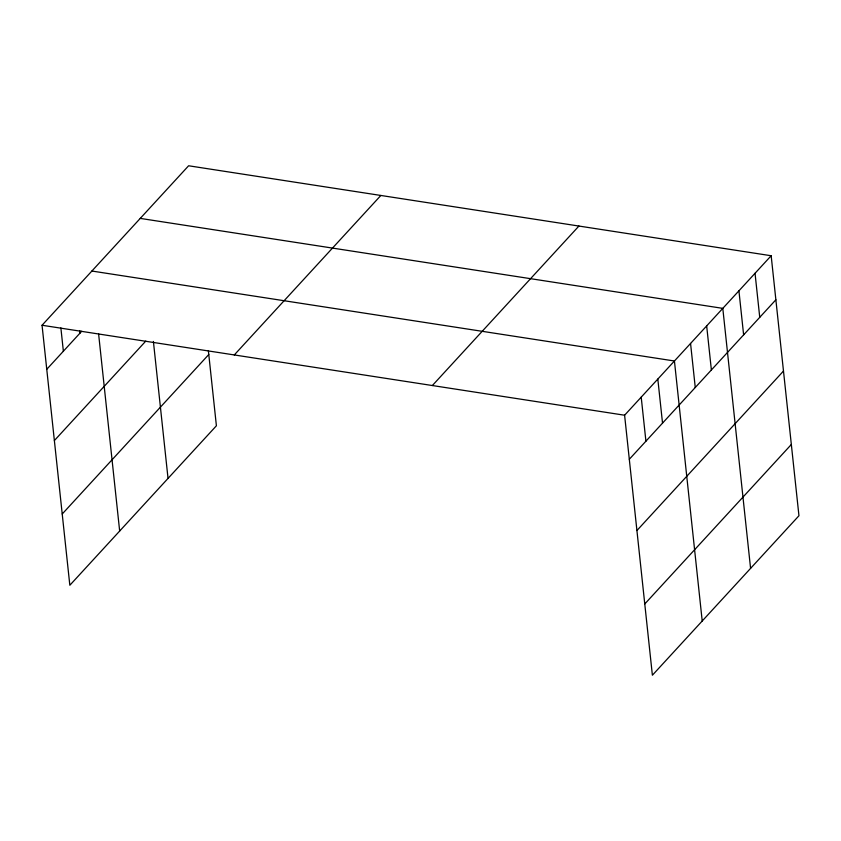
<?xml version="1.0" encoding="UTF-8"?>
<svg xmlns="http://www.w3.org/2000/svg" width="841" height="841" viewBox="0 0 841 841"><rect width="100%" height="100%" fill="white"/><g stroke="black" fill="none" stroke-linecap="round" stroke-linejoin="round"><path stroke-width="1.26" d="M208.368 350.644L216.4 425.777L69.835 585.262L42.05 325.257L188.615 165.772L771.165 255.738L798.95 515.743L652.385 675.228L624.6 415.223L771.165 255.738M46.76 369.304L81.724 331.249M54.371 440.568L145.787 341.099M62.223 513.998L208.789 354.513M234.292 354.944L380.857 195.459M432.358 385.535L578.923 226.05M629.31 459.27L775.875 299.785M636.921 530.534L783.486 371.049M644.774 603.964L791.339 444.479M140.247 218.397L722.797 308.363L750.582 568.369M91.879 271.033L674.429 360.999L702.214 621.005M42.05 325.257L624.6 415.223M755.039 273.283L759.749 317.33M738.924 290.818L743.623 334.865M706.671 325.909L711.381 369.956M690.556 343.454L695.265 387.501M657.82 379.07L662.529 423.118M641.21 397.152L645.92 441.199M153.398 341.446L168.032 478.403M98.597 333.835L119.664 531.039M79.706 330.566L79.979 333.152M60.878 327.916L63.369 351.233"/></g></svg>
